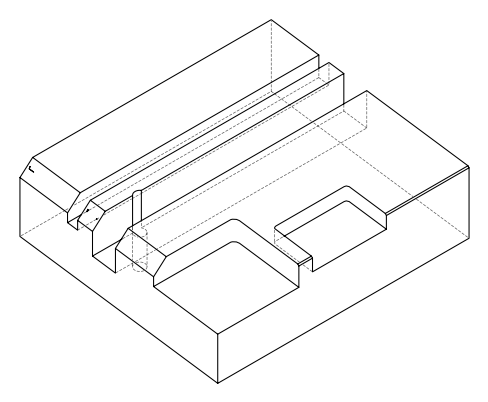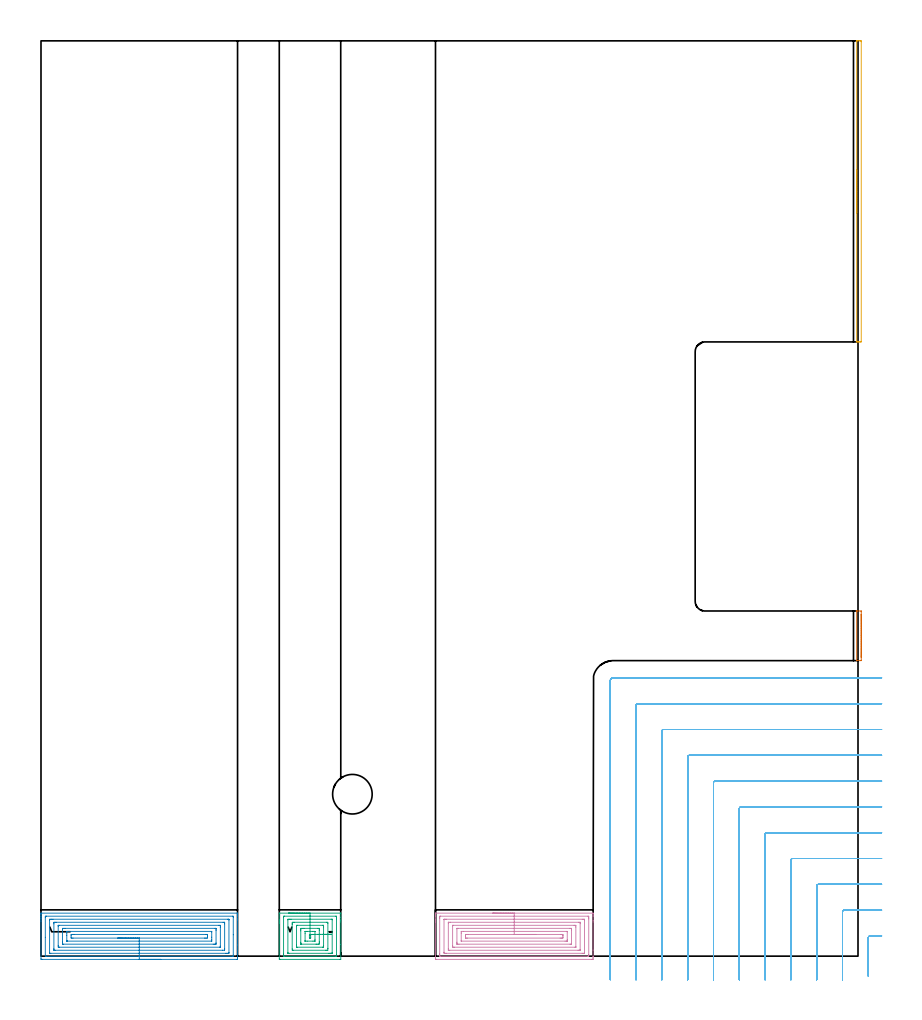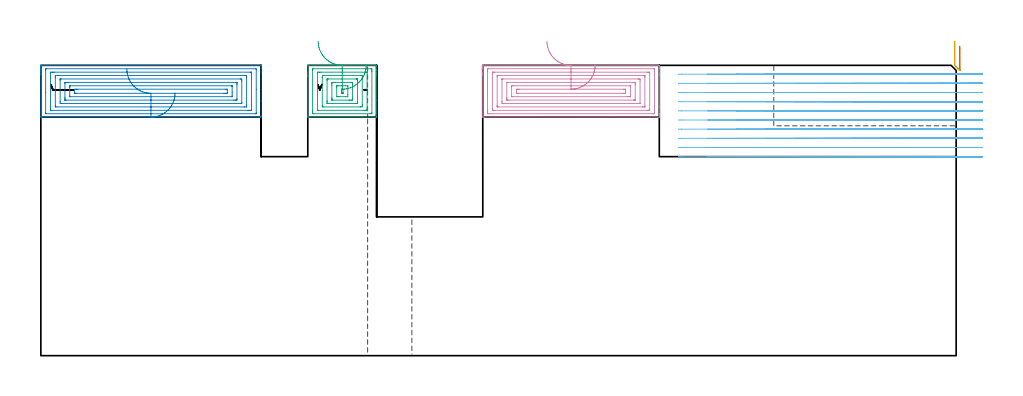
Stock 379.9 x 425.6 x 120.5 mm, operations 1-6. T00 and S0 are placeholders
(PLAN: 13 operations, 8 tool changes, 160.2 min)
(1 AREA_MILL | FG_CHAMFER_SURFACE | UGT0205_001 | 0.33 min | 58 mm3)
(2 AREA_MILL_1 | FG_CHAMFER_SURFACE_1 | UGT0205_001 | 6.19 min | 22979 mm3)
(3 AREA_MILL_2 | FG_CHAMFER_SURFACE_2 | UGT0205_001 | 2.16 min | 10272 mm3)
(4 AREA_MILL_3 | FG_CHAMFER_SURFACE_3 | UGT0205_001 | 5.02 min | 20656 mm3)
(5 AREA_MILL_4 | FG_CHAMFER_SURFACE_4 | UGT0205_001 | 1.27 min | 310 mm3)
(6 MILL_CORNER_NOTCH_RECTANGULAR | CORNER_NOTCH_RECTANGULAR | NXT0201_012 | Follow Part, ap 4, ae 75% | 35.31 min | 639025 mm3)
(7 MILL_SLOT | SLOT_PARTIAL_RECTANGULAR | NXT0201_009 | Follow Part, ap 2, ae 75% | 75.5 min | 237511 mm3)
(8 MILL_RECTANGULAR_SLOT | SLOT_RECTANGULAR | NXT0201_012 | Follow Part, ap 4, ae 75% | 18.49 min | 309292 mm3)
(9 MILL_RECTANGULAR_SLOT_1 | SLOT_RECTANGULAR_1 | UGT0201_019 | Follow Part, ap 10, ae 75% | 14.69 min | 1175308 mm3)
(10 SPOT_DRILL | STEP1HOLE | NXT0321_9005460120000 | 0.05 min | 0 mm3)
(11 DRILL_BLIND_HOLE_INTO_CENTER | STEP1HOLE | NXT0301_128 | 0.08 min | 0 mm3)
(12 GUN_DRILL_THROUGH_HOLE | STEP1HOLE | UGT0307_008 | 0.6 min | 5555 mm3)
(13 DRILL_TO_ENLARGE_THROUGH_HOLE | STEP1HOLE | UGT0301_253 | 0.52 min | 11294 mm3)
(TOOL UGT0205_001 | Chamfer Mill 20 x 3 x 45 deg. | D20 FL50 Z2)
(TOOL NXT0201_012 | ENDMILL 16mm [2P460-1600-NA 1630] | D16 FL38 Z6)
(TOOL NXT0201_009 | ENDMILL 8mm [2P460-0800-NA 1630] | D8 FL26 Z6)
(TOOL UGT0201_019 | End mill 40 mm | D40 FL63 Z6)
(TOOL NXT0321_9005460120000 | NC Spot Drill, 142deg, 12mm, Carbide, Uncoated | D12 PA142 FL30 Z2)
(TOOL NXT0301_128 | Carbide Drill 12mm [861.1-1200-036A1-GP GC34] | D12 PA150 FL37.4 Z2)
(TOOL UGT0307_008 | Gun Drill 11 mm | D11 PA130 FL24 Z1)
(TOOL UGT0301_253 | Twist Drill 18.4 mm | D18.4 PA118 FL135 Z2)
(OP 1 AREA_MILL)
G17 G21 G94 G90
T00 M6
G54
G17 G0 G90 X381.4 Y158.95 S1061 M3
G43 Z130.5 H0
Z128.4
G94 G1 Y158.912 Z127.528 F250.
Y158.798 Z126.663
Y158.609 Z125.812
Y158.347 Z124.98
Y158.013 Z124.174
Y157.61 Z123.4
Y157.142 Z122.664
Y156.61 Z121.972
Y156.021 Z121.329
Y155.378 Z120.74
Y154.686 Z120.208
Y153.95 Z119.74
Y153.176 Z119.337
Y152.37 Z119.003
Y151.538 Z118.741
Y150.686 Z118.552
Y149.822 Z118.438
Y148.95 Z118.4
Y137.595
X381.395 Y137.452 Z118.405
X381.392 Y137.401 Z118.407
X379.441 Y137.4 Z120.357
X379.316 Y137.406 Z120.479
X379.305 Y137.41 Z120.491
X379.3 Y137.452 Z120.5
Y160.448
X379.305 Y160.49 Z120.491
X379.316 Y160.494 Z120.479
X379.441 Y160.5 Z120.357
X381.392 Y160.499 Z118.406
X381.395 Y160.448 Z118.405
X381.4 Y160.149 Z118.4
Y148.95
Y148.078 Z118.438
Y147.213 Z118.552
Y146.362 Z118.741
Y145.53 Z119.003
Y144.724 Z119.337
Y143.95 Z119.74
Y143.214 Z120.208
Y142.522 Z120.74
Y141.879 Z121.329
Y141.29 Z121.972
Y140.758 Z122.664
Y140.29 Z123.4
Y139.887 Z124.174
Y139.553 Z124.98
Y139.291 Z125.812
Y139.102 Z126.664
Y138.988 Z127.528
Y138.95 Z128.4
G0 Z130.5
M5
M2
(OP 2 AREA_MILL_1)
G17 G21 G94 G90
T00 M6
G54
G17 G0 G90 X55.7 Y-1.5 S1061 M3
G43 Z130.5 H0
Z109.
G94 G1 X55.662 Z108.128 F250.
X55.548 Z107.264
X55.359 Z106.412
X55.097 Z105.58
X54.763 Z104.774
X54.36 Z104.
X53.892 Z103.264
X53.36 Z102.572
X52.771 Z101.929
X52.128 Z101.34
X51.436 Z100.808
X50.7 Z100.34
X49.926 Z99.937
X49.12 Z99.603
X48.288 Z99.341
X47.437 Z99.152
X46.572 Z99.038
X45.7 Z99.
X0.611
X0.258 Y-1.497 Z99.002
X0.01 Y-1.492 Z99.006
X0. Y-1.24 Z99.257
Y16.189 Z116.684
Y16.796 Z117.291
Y17.357 Z117.854
Y17.684 Z118.18
Y18.245 Z118.741
Y18.572 Z119.067
Y19.226 Z119.726
Y19.602 Z120.101
X0.007 Y19.966 Z120.457
X0.01 Y19.997 Z120.488
X0.165 Y20. Z120.5
X91.235
X91.39 Y19.997 Z120.488
X91.393 Y19.966 Z120.457
X91.4 Y19.602 Z120.101
Y19.226 Z119.726
Y18.572 Z119.067
Y17.357 Z117.854
Y16.796 Z117.291
Y5.255 Z105.752
Y-0.96 Z99.538
X91.398 Y-1.242 Z99.256
X91.39 Y-1.492 Z99.006
X91.139 Y-1.499 Z98.999
X45.7 Y-1.5 Z99.
Y-0.086 Z100.414
X2.397 Y-0.085 Z100.415
X2.01 Y-0.072 Z100.428
X2.001 Y0.321 Z100.821
X2. Y8.757 Z109.257
X2.001 Y18.077 Z118.577
X2.01 Y18.572 Z119.072
X2.383 Y18.585 Z119.085
X2.397 Y18.586 Z119.086
X89.003 Y18.585 Z119.085
X89.39 Y18.572 Z119.072
X89.399 Y18.179 Z118.679
X89.4 Y9.941 Z110.441
X89.399 Y0.423 Z100.923
X89.39 Y-0.072 Z100.428
X89.017 Y-0.085 Z100.415
X89.003 Y-0.086 Z100.414
X45.7
Y1.328 Z101.828
X4.56 Y1.329 Z101.829
X4.182 Y1.33 Z101.83
X4.057 Y1.333 Z101.833
X4.02 Y1.335 Z101.835
X4.01 Y1.402 Z101.902
X4.005 Y1.522 Z102.022
X4.001 Y1.704 Z102.204
Y16.796 Z117.296
X4.002 Y16.975 Z117.475
X4.01 Y17.153 Z117.653
X4.182 Y17.164 Z117.664
X4.7 Y17.169 Z117.669
X5.075 Y17.171 Z117.671
X5.591
X86.841
X87.218 Y17.169 Z117.669
X87.343 Y17.167 Z117.667
X87.38 Y17.165 Z117.665
X87.39 Y17.098 Z117.598
X87.395 Y16.978 Z117.478
X87.399 Y16.796 Z117.296
Y1.704 Z102.204
X87.398 Y1.525 Z102.025
X87.39 Y1.347 Z101.847
X87.218 Y1.335 Z101.835
X86.7 Y1.33 Z101.83
X86.325 Y1.329 Z101.829
X85.809 Y1.328 Z101.828
X45.7
Y2.743 Z103.243
X6.709
X6.084 Y2.748 Z103.248
X6.017 Y2.749 Z103.249
X6.01 Y2.837 Z103.337
X6.005 Y3.04 Z103.54
X6. Y3.448 Z103.948
Y15.021 Z115.521
X6.005 Y15.449 Z115.949
X6.01 Y15.662 Z116.162
X6.023 Y15.751 Z116.251
X6.125 Y15.753 Z116.253
X6.861 Y15.757 Z116.257
X7.013
X84.692
X85.315 Y15.752 Z116.252
X85.383 Y15.751 Z116.251
X85.39 Y15.663 Z116.163
X85.395 Y15.46 Z115.96
X85.4 Y15.053 Z115.553
Y3.479 Z103.979
X85.395 Y3.051 Z103.551
X85.39 Y2.838 Z103.338
X85.377 Y2.749 Z103.249
X85.276 Y2.747 Z103.247
X84.539 Y2.743 Z103.243
X84.387
X45.7
Y4.157 Z104.657
X8.647
X8.435 Y4.159 Z104.659
X8.022 Y4.164 Z104.664
X8.01 Y4.367 Z104.867
X8.001 Y5.009 Z105.509
X8. Y13.888 Z114.388
X8.002 Y14.133 Z114.633
X8.006 Y14.293 Z114.793
X8.009 Y14.328 Z114.828
X8.084 Y14.336 Z114.836
X8.224 Y14.34 Z114.84
X8.436 Y14.343 Z114.843
X82.753
X82.965 Y14.341 Z114.841
X83.378 Y14.336 Z114.836
X83.39 Y14.133 Z114.633
X83.399 Y13.491 Z113.991
X83.4 Y4.612 Z105.112
X83.398 Y4.367 Z104.867
X83.394 Y4.207 Z104.707
X83.391 Y4.172 Z104.672
X83.316 Y4.164 Z104.664
X83.176 Y4.16 Z104.66
X82.965 Y4.157 Z104.657
X45.7
Y5.571 Z106.071
X10.432
X10.113 Y5.573 Z106.073
X10.047 Y5.575 Z106.075
X10.019 Y5.578 Z106.078
X10.01 Y5.589 Z106.089
X10.004 Y5.681 Z106.181
X10.001 Y6.143 Z106.643
X10. Y6.573 Z107.073
X10.001 Y12.357 Z112.857
X10.005 Y12.783 Z113.283
X10.011 Y12.922 Z113.422
X10.145 Y12.924 Z113.424
X10.432 Y12.927 Z113.427
X10.751 Y12.928 Z113.428
X11.325 Y12.929 Z113.429
X80.968 Y12.928 Z113.428
X81.287 Y12.927 Z113.427
X81.353 Y12.925 Z113.425
X81.381 Y12.922 Z113.422
X81.39 Y12.911 Z113.411
X81.396 Y12.819 Z113.319
X81.399 Y12.357 Z112.857
X81.4 Y11.928 Z112.428
X81.399 Y6.143 Z106.643
X81.395 Y5.717 Z106.217
X81.389 Y5.578 Z106.078
X81.255 Y5.576 Z106.076
X80.968 Y5.573 Z106.073
X80.649 Y5.571 Z106.071
X80.075
X45.7
Y6.985 Z107.485
X12.173 Y6.986 Z107.486
X12.082 Y6.989 Z107.489
X12.025 Y6.992 Z107.492
X12.01 Y7.003 Z107.503
X12.008 Y7.031 Z107.531
X12.002 Y7.246 Z107.746
X12. Y9.694 Z110.194
Y10.798 Z111.298
X12.004 Y11.47 Z111.97
X12.006 Y11.496 Z111.996
X12.008 Y11.504 Z112.004
X12.038 Y11.508 Z112.008
X12.127 Y11.513 Z112.013
X12.173 Y11.514 Z112.014
X79.227
X79.318 Y11.511 Z112.011
X79.374 Y11.508 Z112.008
X79.39 Y11.497 Z111.997
X79.392 Y11.47 Z111.97
X79.398 Y11.254 Z111.754
X79.4 Y8.806 Z109.306
Y7.702 Z108.202
X79.396 Y7.031 Z107.531
X79.394 Y7.004 Z107.504
X79.392 Y6.996 Z107.496
X79.362 Y6.992 Z107.492
X79.273 Y6.987 Z107.487
X79.227 Y6.986 Z107.486
X45.7 Y6.985 Z107.485
Y8.399 Z108.899
X14.897 Y8.4 Z108.9
X14.411 Y8.401 Z108.901
X14.004 Y8.407 Z108.907
X14. Y8.81 Z109.31
Y9.694 Z110.194
X14.004 Y10.093 Z110.593
X14.489 Y10.099 Z110.599
X14.897 Y10.1 Z110.6
X15.381
X76.503
X76.989 Y10.099 Z110.599
X77.396 Y10.093 Z110.593
X77.4 Y9.694 Z110.194
Y8.806 Z109.306
X77.396 Y8.407 Z108.907
X76.911 Y8.401 Z108.901
X76.503 Y8.4 Z108.9
X76.019 Y8.399 Z108.899
X45.7
X44.828 Z108.938
X43.964 Z109.051
X43.112 Z109.24
X42.28 Z109.503
X41.474 Z109.836
X40.7 Z110.239
X39.964 Z110.708
X39.272 Z111.239
X38.629 Z111.828
X38.04 Z112.472
X37.509 Z113.164
X37.04 Z113.899
X36.637 Z114.673
X36.303 Z115.479
X36.041 Z116.311
X35.852 Z117.163
X35.738 Z118.028
X35.7 Z118.899
G0 Z130.5
M5
M2
(OP 3 AREA_MILL_2)
G17 G21 G94 G90
T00 M6
G54
G17 G0 G90 X115.1 Y20. S1061 M3
G43 Z130.5 H0
G94 G1 X115.138 Z129.628 F250.
X115.252 Z128.763
X115.441 Z127.912
X115.703 Z127.08
X116.037 Z126.274
X116.44 Z125.5
X116.908 Z124.764
X117.44 Z124.072
X118.029 Z123.429
X118.672 Z122.839
X119.364 Z122.308
X120.1 Z121.84
X120.874 Z121.437
X121.68 Z121.103
X122.512 Z120.841
X123.364 Z120.652
X124.228 Z120.538
X125.1 Z120.5
X139.304
X139.391 Y19.997 Z120.489
X139.394 Y19.98 Z120.473
X139.4 Y19.767 Z120.265
Y18.068 Z118.566
Y16.796 Z117.294
Y16.605 Z117.102
Y15.908 Z116.402
Y5.429 Z105.925
X139.399 Y-1.497 Z98.999
X138.86 Y-1.5 Z99.
X111.34
X110.988 Y-1.496 Z99.002
X110.81 Y-1.491 Z99.005
X110.8 Y-1.308 Z99.189
Y15.369 Z115.863
Y15.908 Z116.402
Y16.605 Z117.102
Y16.796 Z117.294
Y19.767 Z120.265
X110.806 Y19.98 Z120.473
X110.809 Y19.997 Z120.489
X110.896 Y20. Z120.5
X125.1
Y18.586 Z119.086
X137.085 Y18.585 Z119.085
X137.39 Y18.572 Z119.072
X137.398 Y18.259 Z118.759
X137.4 Y17.684 Z118.184
Y17.369 Z117.869
X137.399 Y0.502 Z101.002
X137.39 Y-0.072 Z100.428
X137.098 Y-0.085 Z100.415
X137.085 Y-0.086 Z100.414
X113.115 Y-0.085 Z100.415
X112.81 Y-0.072 Z100.428
X112.802 Y0.241 Z100.741
X112.8 Y0.816 Z101.316
Y1.131 Z101.631
X112.801 Y17.998 Z118.498
X112.81 Y18.572 Z119.072
X113.102 Y18.585 Z119.085
X113.115
X125.1 Y18.586 Z119.086
Y17.171 Z117.671
X134.934
X135.309 Y17.17 Z117.67
X135.362 Y17.168 Z117.668
X135.386 Y17.165 Z117.665
X135.393 Y17.068 Z117.568
X135.399 Y16.887 Z117.387
X135.4 Y1.613 Z102.113
X135.397 Y1.522 Z102.022
X135.39 Y1.347 Z101.847
X135.309 Y1.335 Z101.835
X134.795 Y1.33 Z101.83
X134.421 Y1.329 Z101.829
X133.909 Y1.328 Z101.828
X115.266 Y1.329 Z101.829
X114.891 Y1.33 Z101.83
X114.838 Y1.332 Z101.832
X114.814 Y1.334 Z101.834
X114.807 Y1.432 Z101.932
X114.801 Y1.613 Z102.113
X114.8 Y16.887 Z117.387
X114.803 Y16.978 Z117.478
X114.81 Y17.154 Z117.654
X114.891 Y17.164 Z117.664
X115.405 Y17.17 Z117.67
X115.779 Y17.171 Z117.671
X116.291
X125.1
Y15.757 Z116.257
X132.798
X133.378 Y15.75 Z116.25
X133.399 Y15.155 Z115.655
X133.4 Y3.613 Z104.113
X133.398 Y3.479 Z103.979
X133.376 Y2.75 Z103.25
X132.646 Y2.743 Z103.243
X132.495
X117.403
X116.821 Y2.75 Z103.25
X116.801 Y3.345 Z103.845
X116.8 Y14.887 Z115.387
X116.802 Y15.021 Z115.521
X116.825 Y15.75 Z116.25
X117.554 Y15.757 Z116.257
X117.705
X125.1
Y14.343 Z114.843
X130.87
X131.081
X131.221 Y14.341 Z114.841
X131.332 Y14.337 Z114.837
X131.39 Y14.333 Z114.833
X131.393 Y14.309 Z114.809
X131.397 Y14.133 Z114.633
X131.4 Y13.603 Z114.103
Y13.245 Z113.745
Y4.726 Z105.226
X131.397 Y4.367 Z104.867
X131.394 Y4.235 Z104.735
X131.39 Y4.175 Z104.675
X131.29 Y4.164 Z104.664
X131.078 Y4.159 Z104.659
X130.87 Y4.158 Z104.658
X119.119 Y4.157 Z104.657
X118.979 Y4.159 Z104.659
X118.868 Y4.163 Z104.663
X118.81 Y4.167 Z104.667
X118.807 Y4.191 Z104.691
X118.803 Y4.367 Z104.867
X118.8 Y4.897 Z105.397
Y5.255 Z105.755
Y13.774 Z114.274
X118.803 Y14.133 Z114.633
X118.806 Y14.265 Z114.765
X118.81 Y14.325 Z114.825
X118.91 Y14.336 Z114.836
X119.122 Y14.341 Z114.841
X119.33 Y14.342 Z114.842
X125.1 Y14.343 Z114.843
Y12.929 Z113.429
X128.523
X129.095 Y12.928 Z113.428
X129.285 Y12.927 Z113.427
X129.354 Y12.924 Z113.424
X129.385 Y12.922 Z113.422
X129.39 Y12.865 Z113.365
X129.395 Y12.662 Z113.162
X129.399 Y12.357 Z112.857
X129.4 Y12.052 Z112.552
Y6.726 Z107.226
X129.396 Y6.143 Z106.643
X129.391 Y5.847 Z106.347
X129.371 Y5.578 Z106.078
X129.095 Y5.575 Z106.075
X128.777 Y5.572 Z106.072
X128.207 Y5.571 Z106.071
X127.891
X121.105 Y5.572 Z106.072
X120.915 Y5.573 Z106.073
X120.846 Y5.575 Z106.075
X120.815 Y5.577 Z106.077
X120.81 Y5.635 Z106.135
X120.805 Y5.838 Z106.338
X120.801 Y6.143 Z106.643
X120.8 Y6.448 Z106.948
Y11.774 Z112.274
X120.804 Y12.357 Z112.857
X120.809 Y12.653 Z113.153
X120.829 Y12.922 Z113.422
X121.105 Y12.925 Z113.425
X121.423 Y12.928 Z113.428
X121.993 Y12.929 Z113.429
X122.309
X125.1
Y11.515 Z112.015
X126.387
X127.275 Y11.514 Z112.014
X127.319 Y11.513 Z112.013
X127.364 Y11.51 Z112.01
X127.386 Y11.508 Z112.008
X127.391 Y11.495 Z111.995
X127.395 Y11.469 Z111.969
X127.399 Y11.39 Z111.89
X127.4 Y7.838 Z108.338
X127.391 Y7.031 Z107.531
X127.39 Y6.996 Z107.496
X127.359 Y6.991 Z107.491
X127.319 Y6.989 Z107.489
X126.477 Y6.985 Z107.485
X123.768
X122.925 Y6.986 Z107.486
X122.881 Y6.987 Z107.487
X122.836 Y6.99 Z107.49
X122.814 Y6.992 Z107.492
X122.809 Y7.005 Z107.505
X122.805 Y7.031 Z107.531
X122.801 Y7.11 Z107.61
X122.8 Y10.662 Z111.162
X122.809 Y11.469 Z111.969
X122.81 Y11.504 Z112.004
X122.841 Y11.509 Z112.009
X122.881 Y11.511 Z112.011
X123.723 Y11.515 Z112.015
X125.1
X125.111 Y10.099 Z110.599
X125.138 Y10.1 Z110.6
X125.328 Y10.098 Z110.598
X125.36 Y10.097 Z110.597
X125.388 Y10.094 Z110.594
X125.391 Y10.049 Z110.549
X125.399 Y9.839 Z110.339
Y8.806 Z109.306
X125.395 Y8.506 Z109.006
X125.39 Y8.432 Z108.932
X125.387 Y8.406 Z108.906
X125.37 Y8.404 Z108.904
X125.303 Y8.402 Z108.902
X125.062 Y8.4 Z108.9
X124.872 Y8.402 Z108.902
X124.84 Y8.403 Z108.903
X124.812 Y8.406 Z108.906
X124.809 Y8.451 Z108.951
X124.801 Y8.661 Z109.161
Y9.694 Z110.194
X124.806 Y9.994 Z110.494
X124.81 Y10.068 Z110.568
X124.814 Y10.094 Z110.594
X124.83 Y10.096 Z110.596
X124.897 Y10.098 Z110.598
X125.111 Y10.099 Z110.599
X125.982 Y10.106 Z110.644
X126.846 Y10.112 Z110.764
X127.696 Y10.119 Z110.959
X128.526 Y10.125 Z111.228
X129.33 Y10.131 Z111.568
X130.1 Y10.137 Z111.976
X130.833 Y10.142 Z112.451
X131.521 Y10.147 Z112.987
X132.159 Y10.152 Z113.581
X132.744 Y10.156 Z114.229
X133.27 Y10.16 Z114.925
X133.733 Y10.164 Z115.664
X134.13 Y10.167 Z116.441
X134.458 Y10.169 Z117.249
X134.714 Y10.171 Z118.083
X134.897 Y10.172 Z118.936
X135.004 Y10.173 Z119.802
X135.035 Z120.674
G0 Z130.5
M5
M2
(OP 4 AREA_MILL_3)
G17 G21 G94 G90
T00 M6
G54
G17 G0 G90 X210.05 Y20. S1061 M3
G43 Z130.5 H0
G94 G1 X210.088 Z129.628 F250.
X210.202 Z128.763
X210.391 Z127.912
X210.653 Z127.08
X210.987 Z126.274
X211.39 Z125.5
X211.858 Z124.764
X212.39 Z124.072
X212.979 Z123.429
X213.622 Z122.839
X214.314 Z122.308
X215.05 Z121.84
X215.824 Z121.437
X216.63 Z121.103
X217.462 Z120.841
X218.314 Z120.652
X219.178 Z120.538
X220.05 Z120.5
X256.565
X256.69 Y19.997 Z120.488
X256.693 Y19.972 Z120.464
X256.7 Y19.674 Z120.172
Y19.108 Z119.607
Y18.572 Z119.067
Y16.528 Z117.026
Y15.908 Z116.403
Y2.813 Z103.31
Y-0.072 Z100.425
Y-0.382 Z100.115
X256.697 Y-0.96 Z99.537
X256.692 Y-1.491 Z99.006
X256.656 Y-1.494 Z99.003
X256.12 Y-1.5 Z99.
X183.98
X183.627 Y-1.496 Z99.002
X183.41 Y-1.491 Z99.006
X183.4 Y-1.269 Z99.227
Y15.908 Z116.403
Y16.528 Z117.026
Y16.796 Z117.293
Y18.572 Z119.067
Y19.108 Z119.607
Y19.46 Z119.959
Y19.674 Z120.173
X183.407 Y19.972 Z120.464
X183.41 Y19.997 Z120.488
X183.535 Y20. Z120.5
X220.05
Y18.586 Z119.086
X254.339 Y18.585 Z119.085
X254.69 Y18.572 Z119.072
X254.698 Y18.214 Z118.714
X254.7 Y17.684 Z118.184
Y17.324 Z117.824
Y0.816 Z101.316
X254.699 Y0.457 Z100.957
X254.69 Y-0.072 Z100.428
X254.352 Y-0.085 Z100.415
X254.339 Y-0.086 Z100.414
X185.761 Y-0.085 Z100.415
X185.41 Y-0.072 Z100.428
X185.402 Y0.286 Z100.786
X185.4 Y0.816 Z101.316
Y1.176 Z101.676
Y17.684 Z118.184
X185.401 Y18.043 Z118.543
X185.41 Y18.572 Z119.072
X185.748 Y18.585 Z119.085
X185.761
X220.05 Y18.586 Z119.086
Y17.171 Z117.671
X251.667
X252.183 Y17.17 Z117.67
X252.558 Y17.167 Z117.667
X252.674 Y17.165 Z117.665
X252.69 Y16.938 Z117.438
X252.697 Y16.796 Z117.296
X252.7 Y16.655 Z117.155
X252.699 Y1.563 Z102.063
X252.694 Y1.42 Z101.92
X252.689 Y1.335 Z101.835
X252.651 Y1.333 Z101.833
X252.558 Y1.331 Z101.831
X252.043 Y1.329 Z101.829
X251.667 Y1.328 Z101.828
X188.433 Y1.329 Z101.829
X187.918 Y1.33 Z101.83
X187.542 Y1.333 Z101.833
X187.426 Y1.335 Z101.835
X187.41 Y1.562 Z102.062
X187.403 Y1.704 Z102.204
X187.4 Y1.845 Z102.345
X187.401 Y16.937 Z117.437
X187.406 Y17.08 Z117.58
X187.411 Y17.165 Z117.665
X187.449 Y17.167 Z117.667
X187.542 Y17.169 Z117.669
X188.057 Y17.171 Z117.671
X188.433
X220.05
Y15.757 Z116.257
X250.038
X250.648 Y15.752 Z116.252
X250.681 Y15.751 Z116.251
X250.69 Y15.747 Z116.247
X250.693 Y15.728 Z116.228
X250.697 Y15.638 Z116.138
X250.699 Y15.458 Z115.958
X250.7 Y15.097 Z115.597
X250.699 Y3.074 Z103.574
X250.697 Y2.871 Z103.371
X250.692 Y2.77 Z103.27
X250.69 Y2.75 Z103.25
X250.673 Y2.748 Z103.248
X250.622 Y2.745 Z103.245
X249.886 Y2.743 Z103.243
X249.734
X190.062
X189.452 Y2.748 Z103.248
X189.419 Y2.749 Z103.249
X189.41 Y2.753 Z103.253
X189.407 Y2.772 Z103.272
X189.403 Y2.862 Z103.362
X189.401 Y3.042 Z103.542
X189.4 Y3.403 Z103.903
X189.401 Y15.426 Z115.926
X189.404 Y15.629 Z116.129
X189.408 Y15.73 Z116.23
X189.41 Y15.75 Z116.25
X189.427 Y15.752 Z116.252
X189.478 Y15.755 Z116.255
X190.214 Y15.757 Z116.257
X190.366
X220.05
Y14.343 Z114.843
X247.894
X248.105 Y14.341 Z114.841
X248.315 Y14.336 Z114.836
X248.69 Y14.324 Z114.824
X248.693 Y14.133 Z114.633
X248.699 Y13.54 Z114.04
X248.7 Y4.367 Z104.867
X248.698 Y4.219 Z104.719
X248.694 Y4.182 Z104.682
X248.691 Y4.169 Z104.669
X248.665 Y4.164 Z104.664
X248.526 Y4.16 Z104.66
X248.315 Y4.157 Z104.657
X192.206
X191.995 Y4.159 Z104.659
X191.785 Y4.164 Z104.664
X191.41 Y4.176 Z104.676
X191.407 Y4.367 Z104.867
X191.401 Y4.96 Z105.46
Y14.133 Z114.633
X191.403 Y14.281 Z114.781
X191.406 Y14.318 Z114.818
X191.409 Y14.331 Z114.831
X191.435 Y14.336 Z114.836
X191.574 Y14.34 Z114.84
X191.785 Y14.343 Z114.843
X220.05
Y12.929 Z113.429
X245.751 Y12.928 Z113.428
X246.323 Y12.925 Z113.425
X246.648 Y12.922 Z113.422
X246.69 Y12.913 Z113.413
X246.696 Y12.874 Z113.374
X246.699 Y12.357 Z112.857
X246.7 Y11.982 Z112.482
Y5.768 Z106.268
X246.697 Y5.642 Z106.142
X246.693 Y5.597 Z106.097
X246.69 Y5.577 Z106.077
X246.68 Y5.576 Z106.076
X246.61 Y5.574 Z106.074
X246.323 Y5.572 Z106.072
X246.006 Y5.571 Z106.071
X194.35 Y5.572 Z106.072
X193.777 Y5.575 Z106.075
X193.452 Y5.578 Z106.078
X193.41 Y5.587 Z106.087
X193.404 Y5.626 Z106.126
X193.401 Y6.143 Z106.643
X193.4 Y6.518 Z107.018
Y12.732 Z113.232
X193.403 Y12.858 Z113.358
X193.407 Y12.903 Z113.403
X193.41 Y12.923 Z113.423
X193.42 Y12.924 Z113.424
X193.49 Y12.926 Z113.426
X193.777 Y12.928 Z113.428
X194.094 Y12.929 Z113.429
X220.05
Y11.515 Z112.015
X244.542 Y11.514 Z112.014
X244.587 Y11.513 Z112.013
X244.675 Y11.508 Z112.008
X244.691 Y11.501 Z112.001
X244.695 Y11.491 Z111.991
X244.698 Y11.47 Z111.97
X244.7 Y11.312 Z111.812
Y7.761 Z108.261
X244.692 Y7.031 Z107.531
X244.69 Y6.997 Z107.497
X244.632 Y6.99 Z107.49
X244.586 Y6.987 Z107.487
X244.542 Y6.986 Z107.486
X243.697 Y6.985 Z107.485
X195.558 Y6.986 Z107.486
X195.513 Y6.987 Z107.487
X195.425 Y6.992 Z107.492
X195.409 Y6.999 Z107.499
X195.405 Y7.009 Z107.509
X195.402 Y7.031 Z107.531
X195.4 Y7.188 Z107.688
Y10.739 Z111.239
X195.408 Y11.47 Z111.97
X195.41 Y11.503 Z112.003
X195.468 Y11.51 Z112.01
X195.514 Y11.513 Z112.013
X195.558 Y11.514 Z112.014
X196.403 Y11.515 Z112.015
X220.05
Y10.1 Z110.6
X241.87
X242.356 Y10.097 Z110.597
X242.587 Y10.093 Z110.593
X242.69 Y10.077 Z110.577
X242.699 Y9.755 Z110.255
X242.7 Y9.694 Z110.194
X242.699 Y8.868 Z109.368
X242.697 Y8.806 Z109.306
X242.676 Y8.407 Z108.907
X242.276 Y8.402 Z108.902
X241.87 Y8.4 Z108.9
X241.387
X198.23
X197.744 Y8.403 Z108.903
X197.513 Y8.407 Z108.907
X197.41 Y8.423 Z108.923
X197.401 Y8.745 Z109.245
X197.4 Y8.806 Z109.306
X197.401 Y9.632 Z110.132
X197.403 Y9.694 Z110.194
X197.424 Y10.093 Z110.593
X197.825 Y10.098 Z110.598
X198.23 Y10.1 Z110.6
X198.713
X220.05
X220.922 Z110.638
X221.786 Z110.752
X222.638 Z110.941
X223.47 Z111.204
X224.276 Z111.537
X225.05 Z111.94
X225.786 Z112.409
X226.478 Z112.94
X227.121 Z113.529
X227.71 Z114.173
X228.242 Z114.865
X228.71 Z115.6
X229.113 Z116.374
X229.447 Z117.18
X229.709 Z118.012
X229.898 Z118.864
X230.012 Z119.729
X230.05 Z120.6
G0 Z130.5
M5
M2
(OP 5 AREA_MILL_4)
G17 G21 G94 G90
T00 M6
G54
G17 G0 G90 X379.3 Y345.6 S1061 M3
G43 Z130.5 H0
G94 G1 Y345.638 Z129.628 F250.
Y345.752 Z128.763
Y345.941 Z127.912
Y346.203 Z127.08
Y346.537 Z126.274
Y346.94 Z125.5
Y347.408 Z124.764
Y347.94 Z124.072
Y348.529 Z123.429
Y349.172 Z122.84
Y349.864 Z122.308
Y350.6 Z121.84
Y351.374 Z121.437
Y352.18 Z121.103
Y353.012 Z120.841
Y353.864 Z120.652
Y354.728 Z120.538
Y355.6 Z120.5
Y425.473
X379.303 Y425.59 Z120.488
X379.343 Y425.593 Z120.449
X379.646 Y425.6 Z120.153
X380.285 Z119.513
X380.796 Z118.999
X381.051 Z118.745
X381.391 Y425.598 Z118.405
X381.396 Y425.473 Z118.404
X381.4 Y425.171 Z118.4
Y285.871
X381.397 Y285.727 Z118.403
X381.391 Y285.602 Z118.405
X381.051 Y285.6 Z118.745
X380.796 Z118.999
X380.285 Z119.513
X380.178 Z119.621
X379.645 Z120.153
X379.343 Y285.607 Z120.449
X379.303 Y285.61 Z120.488
X379.3 Y285.727 Z120.5
Y355.6
Y356.472 Z120.538
Y357.336 Z120.652
Y358.188 Z120.841
Y359.02 Z121.103
Y359.826 Z121.437
Y360.6 Z121.84
Y361.336 Z122.308
Y362.028 Z122.84
Y362.671 Z123.429
Y363.26 Z124.072
Y363.792 Z124.764
Y364.26 Z125.5
Y364.663 Z126.274
Y364.997 Z127.08
Y365.259 Z127.912
Y365.448 Z128.763
Y365.562 Z129.628
Y365.6 Z130.5
M5
M2
(OP 6 MILL_CORNER_NOTCH_RECTANGULAR)
G17 G21 G94 G90
T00 M6
G54
G17 G0 G90 X390.9 Y9.4 S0 M3
G43 Z130.622 H1
Z116.82
G94 G1 X387.9 F250.
X385.492 F500.
G3 X384.7 Y8.608 R0.8
G1 Y-6.4
Y-9.4 F250.
G0 Z130.622
X390.9 Y21.4
Z116.82
G1 X387.9
X373.492 F500.
G3 X372.7 Y20.607 R0.8
G1 Y-7.746
Y-8.
X372.693 Y-11. F250.
G0 Z130.622
X390.9 Y33.4
Z116.82
G1 X387.9
X361.493 F500.
G3 X360.7 Y32.607 R0.8
G1 Y-7.746
Y-8.
X360.692 Y-11. F250.
G0 Z130.622
X390.9 Y45.4
Z116.82
G1 X387.9
X349.493 F500.
G3 X348.7 Y44.607 R0.8
G1 Y-7.746
Y-8.
X348.691 Y-11. F250.
G0 Z130.622
X390.9 Y57.4
Z116.82
G1 X387.9
X337.494 F500.
G3 X336.7 Y56.606 R0.8
G1 Y-7.746
Y-8.
X336.689 Y-11. F250.
G0 Z130.622
X390.9 Y69.4
Z116.82
G1 X387.9
X325.494 F500.
G3 X324.7 Y68.606 R0.8
G1 Y-7.746
X324.699 Y-8.
X324.687 Y-11. F250.
G0 Z130.622
X390.9 Y81.4
Z116.82
G1 X387.9
X313.495 F500.
G3 X312.7 Y80.605 R0.8
G1 Y-7.746
X312.699 Y-8.
X312.683 Y-11. F250.
G0 Z130.622
X390.9 Y93.4
Z116.82
G1 X387.9
X301.495 F500.
G3 X300.7 Y92.605 R0.8
G1 Y-7.746
X300.699 Y-8.
X300.678 Y-11. F250.
G0 Z130.622
X390.9 Y105.4
Z116.82
G1 X387.9
X289.495 F500.
G3 X288.7 Y104.605 R0.8
G1 Y-7.746
G2 X288.699 Y-8. R24.
G1 X288.667 Y-11. F250.
G0 Z130.622
X390.9 Y117.4
Z116.82
G1 X387.9
X277.496 F500.
G3 X276.7 Y116.604 R0.8
G1 Y-7.746
G2 X276.697 Y-8. R12.
G1 X276.634 Y-10.999 F250.
G0 Z130.622
X390.9 Y129.4
Z116.82
G1 X387.9
X266. F500.
G3 X264.7 Y128.1 R1.3
G1 Y-7.746
Y-10.746 F250.
G0 Z130.622
X390.9 Y9.4
Z113.018
G1 X387.9
X385.492 F500.
G3 X384.7 Y8.608 R0.8
G1 Y-6.4
Y-9.4 F250.
G0 Z130.622
X390.9 Y21.4
Z113.018
G1 X387.9
X373.493 F500.
G3 X372.7 Y20.608 R0.8
G1 Y-7.746
Y-8.
X372.693 Y-11. F250.
G0 Z130.622
X390.9 Y33.4
Z113.018
G1 X387.9
X361.493 F500.
G3 X360.7 Y32.607 R0.8
G1 Y-7.746
Y-8.
X360.692 Y-11. F250.
G0 Z130.622
X390.9 Y45.4
Z113.018
G1 X387.9
X349.493 F500.
G3 X348.7 Y44.607 R0.8
G1 Y-7.746
Y-8.
X348.691 Y-11. F250.
G0 Z130.622
X390.9 Y57.4
Z113.018
G1 X387.9
X337.494 F500.
G3 X336.7 Y56.606 R0.8
G1 Y-7.746
Y-8.
X336.689 Y-11. F250.
G0 Z130.622
X390.9 Y69.4
Z113.018
G1 X387.9
X325.494 F500.
G3 X324.7 Y68.606 R0.8
G1 Y-7.746
X324.699 Y-8.
X324.687 Y-11. F250.
G0 Z130.622
X390.9 Y81.4
Z113.018
G1 X387.9
X313.495 F500.
G3 X312.7 Y80.605 R0.8
G1 Y-7.746
X312.699 Y-8.
X312.683 Y-11. F250.
G0 Z130.622
X390.9 Y93.4
Z113.018
G1 X387.9
X301.495 F500.
G3 X300.7 Y92.605 R0.8
G1 Y-7.746
X300.699 Y-8.
X300.678 Y-11. F250.
G0 Z130.622
X390.9 Y105.4
Z113.018
G1 X387.9
X289.495 F500.
G3 X288.7 Y104.605 R0.8
G1 Y-7.746
G2 X288.699 Y-8. R24.
G1 X288.667 Y-11. F250.
G0 Z130.622
X390.9 Y117.4
Z113.018
G1 X387.9
X277.496 F500.
G3 X276.7 Y116.604 R0.8
G1 Y-7.746
G2 X276.697 Y-8. R12.
G1 X276.634 Y-10.999 F250.
G0 Z130.622
X390.9 Y129.4
Z113.018
G1 X387.9
X266. F500.
G3 X264.7 Y128.1 R1.3
G1 Y-7.746
Y-10.746 F250.
G0 Z130.622
X390.9 Y9.4
Z109.215
G1 X387.9
X385.492 F500.
G3 X384.7 Y8.608 R0.8
G1 Y-6.4
Y-9.4 F250.
G0 Z130.622
X390.9 Y21.4
Z109.215
G1 X387.9
X373.492 F500.
G3 X372.7 Y20.607 R0.8
G1 Y-7.746
Y-8.
X372.693 Y-11. F250.
G0 Z130.622
X390.9 Y33.4
Z109.215
G1 X387.9
X361.493 F500.
G3 X360.7 Y32.607 R0.8
G1 Y-7.746
Y-8.
X360.692 Y-11. F250.
G0 Z130.622
X390.9 Y45.4
Z109.215
G1 X387.9
X349.493 F500.
G3 X348.7 Y44.607 R0.8
G1 Y-7.746
Y-8.
X348.691 Y-11. F250.
G0 Z130.622
X390.9 Y57.4
Z109.215
G1 X387.9
X337.494 F500.
G3 X336.7 Y56.606 R0.8
G1 Y-7.746
Y-8.
X336.689 Y-11. F250.
G0 Z130.622
X390.9 Y69.4
Z109.215
G1 X387.9
X325.494 F500.
G3 X324.7 Y68.606 R0.8
G1 Y-7.746
X324.699 Y-8.
X324.687 Y-11. F250.
G0 Z130.622
X390.9 Y81.4
Z109.215
G1 X387.9
X313.495 F500.
G3 X312.7 Y80.605 R0.8
G1 Y-7.746
X312.699 Y-8.
X312.683 Y-11. F250.
G0 Z130.622
X390.9 Y93.4
Z109.215
G1 X387.9
X301.495 F500.
G3 X300.7 Y92.605 R0.8
G1 Y-7.746
X300.699 Y-8.
X300.678 Y-11. F250.
G0 Z130.622
X390.9 Y105.4
Z109.215
G1 X387.9
X289.495 F500.
G3 X288.7 Y104.605 R0.8
G1 Y-7.746
G2 X288.699 Y-8. R24.
G1 X288.667 Y-11. F250.
G0 Z130.622
X390.9 Y117.4
Z109.215
G1 X387.9
X277.496 F500.
G3 X276.7 Y116.604 R0.8
G1 Y-7.746
G2 X276.697 Y-8. R12.
G1 X276.634 Y-10.999 F250.
G0 Z130.622
X390.9 Y129.4
Z109.215
G1 X387.9
X266. F500.
G3 X264.7 Y128.1 R1.3
G1 Y-7.746
Y-10.746 F250.
G0 Z130.622
X390.9 Y9.4
Z105.413
G1 X387.9
X385.492 F500.
G3 X384.7 Y8.608 R0.8
G1 Y-6.4
Y-9.4 F250.
G0 Z130.622
X390.9 Y21.4
Z105.413
G1 X387.9
X373.493 F500.
G3 X372.7 Y20.607 R0.8
G1 Y-8.
Y-11. F250.
G0 Z130.622
X390.9 Y33.4
Z105.413
G1 X387.9
X361.493 F500.
G3 X360.7 Y32.607 R0.8
G1 Y-8.
Y-11. F250.
G0 Z130.622
X390.9 Y45.4
Z105.413
G1 X387.9
X349.493 F500.
G3 X348.7 Y44.607 R0.8
G1 Y-8.
Y-11. F250.
G0 Z130.622
X390.9 Y57.4
Z105.413
G1 X387.9
X337.494 F500.
G3 X336.7 Y56.606 R0.8
G1 Y-8.
Y-11. F250.
G0 Z130.622
X390.9 Y69.4
Z105.413
G1 X387.9
X325.494 F500.
G3 X324.7 Y68.606 R0.8
G1 Y-8.
Y-11. F250.
G0 Z130.622
X390.9 Y81.4
Z105.413
G1 X387.9
X313.495 F500.
G3 X312.7 Y80.605 R0.8
G1 Y-8.
Y-11. F250.
G0 Z130.622
X390.9 Y93.4
Z105.413
G1 X387.9
X301.495 F500.
G3 X300.7 Y92.605 R0.8
G1 Y-8.
Y-11. F250.
G0 Z130.622
X390.9 Y105.4
Z105.413
G1 X387.9
X289.495 F500.
G3 X288.7 Y104.605 R0.8
G1 Y-8.
Y-11. F250.
G0 Z130.622
X390.9 Y117.4
Z105.413
G1 X387.9
X277.496 F500.
G3 X276.7 Y116.604 R0.8
G1 Y-8.
Y-11. F250.
G0 Z130.622
X390.9 Y129.4
Z105.413
G1 X387.9
X266. F500.
G3 X264.7 Y128.1 R1.3
G1 Y-8.
Y-11. F250.
G0 Z130.622
X390.9 Y9.4
Z101.611
G1 X387.9
X385.492 F500.
G3 X384.7 Y8.608 R0.8
G1 Y-6.4
Y-9.4 F250.
G0 Z130.622
X390.9 Y21.4
Z101.611
G1 X387.9
X373.493 F500.
G3 X372.7 Y20.607 R0.8
G1 Y-8.
Y-11. F250.
G0 Z130.622
X390.9 Y33.4
Z101.611
G1 X387.9
X361.493 F500.
G3 X360.7 Y32.607 R0.8
G1 Y-8.
Y-11. F250.
G0 Z130.622
X390.9 Y45.4
Z101.611
G1 X387.9
X349.493 F500.
G3 X348.7 Y44.607 R0.8
G1 Y-8.
Y-11. F250.
G0 Z130.622
X390.9 Y57.4
Z101.611
G1 X387.9
X337.494 F500.
G3 X336.7 Y56.606 R0.8
G1 Y-8.
Y-11. F250.
G0 Z130.622
X390.9 Y69.4
Z101.611
G1 X387.9
X325.494 F500.
G3 X324.7 Y68.606 R0.8
G1 Y-8.
Y-11. F250.
G0 Z130.622
X390.9 Y81.4
Z101.611
G1 X387.9
X313.495 F500.
G3 X312.7 Y80.605 R0.8
G1 Y-8.
Y-11. F250.
G0 Z130.622
X390.9 Y93.4
Z101.611
G1 X387.9
X301.495 F500.
G3 X300.7 Y92.605 R0.8
G1 Y-8.
Y-11. F250.
G0 Z130.622
X390.9 Y105.4
Z101.611
G1 X387.9
X289.495 F500.
G3 X288.7 Y104.605 R0.8
G1 Y-8.
Y-11. F250.
G0 Z130.622
X390.9 Y117.4
Z101.611
G1 X387.9
X277.496 F500.
G3 X276.7 Y116.604 R0.8
G1 Y-8.
Y-11. F250.
G0 Z130.622
X390.9 Y129.4
Z101.611
G1 X387.9
X266. F500.
G3 X264.7 Y128.1 R1.3
G1 Y-8.
Y-11. F250.
G0 Z130.622
X390.9 Y9.4
Z97.809
G1 X387.9
X385.492 F500.
G3 X384.7 Y8.608 R0.8
G1 Y-6.4
Y-9.4 F250.
G0 Z130.622
X390.9 Y21.4
Z97.809
G1 X387.9
X373.493 F500.
G3 X372.7 Y20.608 R0.8
G1 Y-8.
Y-11. F250.
G0 Z130.622
X390.9 Y33.4
Z97.809
G1 X387.9
X361.493 F500.
G3 X360.7 Y32.607 R0.8
G1 Y-8.
Y-11. F250.
G0 Z130.622
X390.9 Y45.4
Z97.809
G1 X387.9
X349.493 F500.
G3 X348.7 Y44.607 R0.8
G1 Y-8.
Y-11. F250.
G0 Z130.622
X390.9 Y57.4
Z97.809
G1 X387.9
X337.494 F500.
G3 X336.7 Y56.606 R0.8
G1 Y-8.
Y-11. F250.
G0 Z130.622
X390.9 Y69.4
Z97.809
G1 X387.9
X325.494 F500.
G3 X324.7 Y68.606 R0.8
G1 Y-8.
Y-11. F250.
G0 Z130.622
X390.9 Y81.4
Z97.809
G1 X387.9
X313.495 F500.
G3 X312.7 Y80.605 R0.8
G1 Y-8.
Y-11. F250.
G0 Z130.622
X390.9 Y93.4
Z97.809
G1 X387.9
X301.495 F500.
G3 X300.7 Y92.605 R0.8
G1 Y-8.
Y-11. F250.
G0 Z130.622
X390.9 Y105.4
Z97.809
G1 X387.9
X289.495 F500.
G3 X288.7 Y104.605 R0.8
G1 Y-8.
Y-11. F250.
G0 Z130.622
X390.9 Y117.4
Z97.809
G1 X387.9
X277.496 F500.
G3 X276.7 Y116.604 R0.8
G1 Y-8.
Y-11. F250.
G0 Z130.622
X390.9 Y129.4
Z97.809
G1 X387.9
X266. F500.
G3 X264.7 Y128.1 R1.3
G1 Y-8.
Y-11. F250.
G0 Z130.622
X390.9 Y9.4
Z94.007
G1 X387.9
X385.492 F500.
G3 X384.7 Y8.608 R0.8
G1 Y-6.4
Y-9.4 F250.
G0 Z130.622
X390.9 Y21.4
Z94.007
G1 X387.9
X373.492 F500.
G3 X372.7 Y20.607 R0.8
G1 Y-8.
Y-11. F250.
G0 Z130.622
X390.9 Y33.4
Z94.007
G1 X387.9
X361.493 F500.
G3 X360.7 Y32.607 R0.8
G1 Y-8.
Y-11. F250.
G0 Z130.622
X390.9 Y45.4
Z94.007
G1 X387.9
X349.493 F500.
G3 X348.7 Y44.607 R0.8
G1 Y-8.
Y-11. F250.
G0 Z130.622
X390.9 Y57.4
Z94.007
G1 X387.9
X337.494 F500.
G3 X336.7 Y56.606 R0.8
G1 Y-8.
Y-11. F250.
G0 Z130.622
X390.9 Y69.4
Z94.007
G1 X387.9
X325.494 F500.
G3 X324.7 Y68.606 R0.8
G1 Y-8.
Y-11. F250.
G0 Z130.622
X390.9 Y81.4
Z94.007
G1 X387.9
X313.495 F500.
G3 X312.7 Y80.605 R0.8
G1 Y-8.
Y-11. F250.
G0 Z130.622
X390.9 Y93.4
Z94.007
G1 X387.9
X301.495 F500.
G3 X300.7 Y92.605 R0.8
G1 Y-8.
Y-11. F250.
G0 Z130.622
X390.9 Y105.4
Z94.007
G1 X387.9
X289.495 F500.
G3 X288.7 Y104.605 R0.8
G1 Y-8.
Y-11. F250.
G0 Z130.622
X390.9 Y117.4
Z94.007
G1 X387.9
X277.496 F500.
G3 X276.7 Y116.604 R0.8
G1 Y-8.
Y-11. F250.
G0 Z130.622
X390.9 Y129.4
Z94.007
G1 X387.9
X266. F500.
G3 X264.7 Y128.1 R1.3
G1 Y-8.
Y-11. F250.
G0 Z130.622
X390.9 Y9.4
Z90.204
G1 X387.9
X385.492 F500.
G3 X384.7 Y8.608 R0.8
G1 Y-6.4
Y-9.4 F250.
G0 Z130.622
X390.9 Y21.4
Z90.204
G1 X387.9
X373.493 F500.
G3 X372.7 Y20.608 R0.8
G1 Y-8.
Y-11. F250.
G0 Z130.622
X390.9 Y33.4
Z90.204
G1 X387.9
X361.493 F500.
G3 X360.7 Y32.607 R0.8
G1 Y-8.
Y-11. F250.
G0 Z130.622
X390.9 Y45.4
Z90.204
G1 X387.9
X349.493 F500.
G3 X348.7 Y44.607 R0.8
G1 Y-8.
Y-11. F250.
G0 Z130.622
X390.9 Y57.4
Z90.204
G1 X387.9
X337.494 F500.
G3 X336.7 Y56.606 R0.8
G1 Y-8.
Y-11. F250.
G0 Z130.622
X390.9 Y69.4
Z90.204
G1 X387.9
X325.494 F500.
G3 X324.7 Y68.606 R0.8
G1 Y-8.
Y-11. F250.
G0 Z130.622
X390.9 Y81.4
Z90.204
G1 X387.9
X313.495 F500.
G3 X312.7 Y80.605 R0.8
G1 Y-8.
Y-11. F250.
G0 Z130.622
X390.9 Y93.4
Z90.204
G1 X387.9
X301.495 F500.
G3 X300.7 Y92.605 R0.8
G1 Y-8.
Y-11. F250.
G0 Z130.622
X390.9 Y105.4
Z90.204
G1 X387.9
X289.495 F500.
G3 X288.7 Y104.605 R0.8
G1 Y-8.
Y-11. F250.
G0 Z130.622
X390.9 Y117.4
Z90.204
G1 X387.9
X277.496 F500.
G3 X276.7 Y116.604 R0.8
G1 Y-8.
Y-11. F250.
G0 Z130.622
X390.9 Y129.4
Z90.204
G1 X387.9
X266. F500.
G3 X264.7 Y128.1 R1.3
G1 Y-8.
Y-11. F250.
G0 Z130.622
X390.9 Y9.4
Z86.402
G1 X387.9
X385.492 F500.
G3 X384.7 Y8.608 R0.8
G1 Y-6.4
Y-9.4 F250.
G0 Z130.622
X390.9 Y21.4
Z86.402
G1 X387.9
X373.493 F500.
G3 X372.7 Y20.608 R0.8
G1 Y-8.
Y-11. F250.
G0 Z130.622
X390.9 Y33.4
Z86.402
G1 X387.9
X361.493 F500.
G3 X360.7 Y32.607 R0.8
G1 Y-8.
Y-11. F250.
G0 Z130.622
X390.9 Y45.4
Z86.402
G1 X387.9
X349.493 F500.
G3 X348.7 Y44.607 R0.8
G1 Y-8.
Y-11. F250.
G0 Z130.622
X390.9 Y57.4
Z86.402
G1 X387.9
X337.494 F500.
G3 X336.7 Y56.606 R0.8
G1 Y-8.
Y-11. F250.
G0 Z130.622
X390.9 Y69.4
Z86.402
G1 X387.9
X325.494 F500.
G3 X324.7 Y68.606 R0.8
G1 Y-8.
Y-11. F250.
G0 Z130.622
X390.9 Y81.4
Z86.402
G1 X387.9
X313.495 F500.
G3 X312.7 Y80.605 R0.8
G1 Y-8.
Y-11. F250.
G0 Z130.622
X390.9 Y93.4
Z86.402
G1 X387.9
X301.495 F500.
G3 X300.7 Y92.605 R0.8
G1 Y-8.
Y-11. F250.
G0 Z130.622
X390.9 Y105.4
Z86.402
G1 X387.9
X289.495 F500.
G3 X288.7 Y104.605 R0.8
G1 Y-8.
Y-11. F250.
G0 Z130.622
X390.9 Y117.4
Z86.402
G1 X387.9
X277.496 F500.
G3 X276.7 Y116.604 R0.8
G1 Y-8.
Y-11. F250.
G0 Z130.622
X390.9 Y129.4
Z86.402
G1 X387.9
X266. F500.
G3 X264.7 Y128.1 R1.3
G1 Y-8.
Y-11. F250.
G0 Z130.622
X390.9 Y9.4
Z82.6
G1 X387.9
X385.492 F500.
G3 X384.7 Y8.608 R0.8
G1 Y-6.4
Y-9.4 F250.
G0 Z130.622
X390.9 Y21.4
Z82.6
G1 X387.9
X373.493 F500.
G3 X372.7 Y20.608 R0.8
G1 Y-8.
Y-11. F250.
G0 Z130.622
X390.9 Y33.4
Z82.6
G1 X387.9
X361.493 F500.
G3 X360.7 Y32.607 R0.8
G1 Y-8.
Y-11. F250.
G0 Z130.622
X390.9 Y45.4
Z82.6
G1 X387.9
X349.493 F500.
G3 X348.7 Y44.607 R0.8
G1 Y-8.
Y-11. F250.
G0 Z130.622
X390.9 Y57.4
Z82.6
G1 X387.9
X337.494 F500.
G3 X336.7 Y56.606 R0.8
G1 Y-8.
Y-11. F250.
G0 Z130.622
X390.9 Y69.4
Z82.6
G1 X387.9
X325.494 F500.
G3 X324.7 Y68.606 R0.8
G1 Y-8.
Y-11. F250.
G0 Z130.622
X390.9 Y81.4
Z82.6
G1 X387.9
X313.495 F500.
G3 X312.7 Y80.605 R0.8
G1 Y-8.
Y-11. F250.
G0 Z130.622
X390.9 Y93.4
Z82.6
G1 X387.9
X301.495 F500.
G3 X300.7 Y92.605 R0.8
G1 Y-8.
Y-11. F250.
G0 Z130.622
X390.9 Y105.4
Z82.6
G1 X387.9
X289.495 F500.
G3 X288.7 Y104.605 R0.8
G1 Y-8.
Y-11. F250.
G0 Z130.622
X390.9 Y117.4
Z82.6
G1 X387.9
X277.496 F500.
G3 X276.7 Y116.604 R0.8
G1 Y-8.
Y-11. F250.
G0 Z130.622
X390.9 Y129.4
Z82.6
G1 X387.9
X266. F500.
G3 X264.7 Y128.1 R1.3
G1 Y-8.
Y-11. F250.
G0 Z130.622
M5
M2
